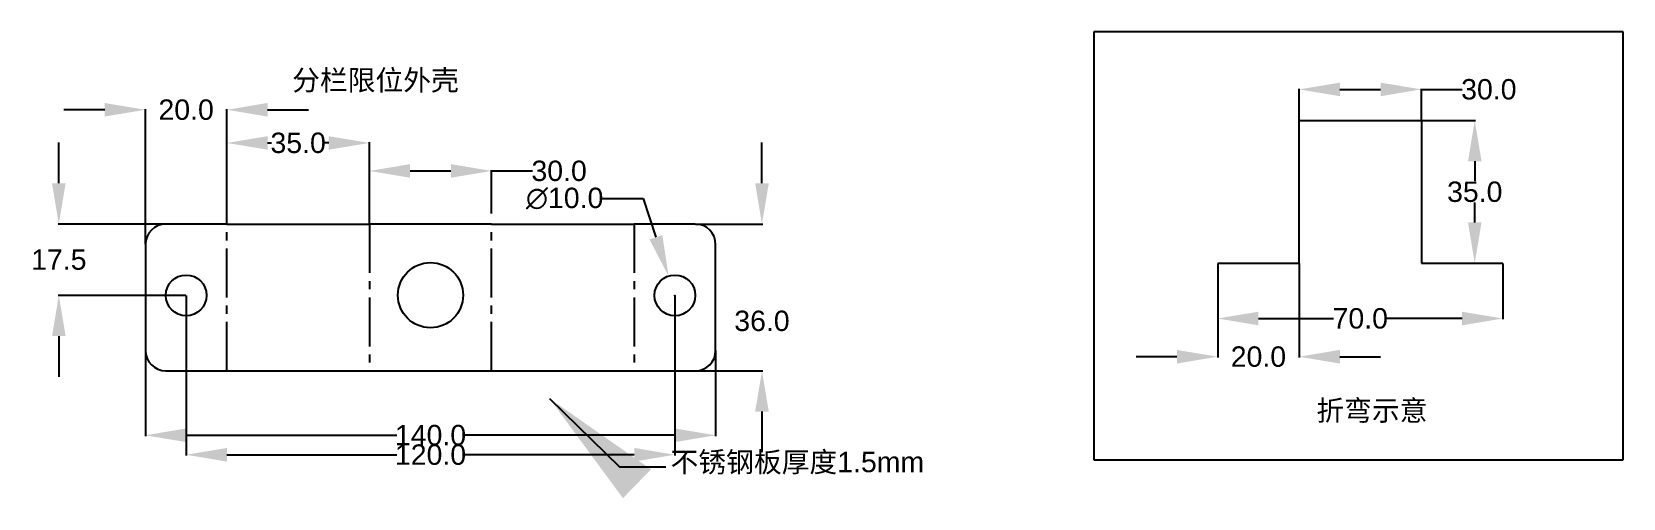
# Model space of a CAD drawing. Header units: millimetres. Extents: x -28 to 363, y -20 to 95.
import ezdxf

# ---------------------------------------------------------------- set-up
doc = ezdxf.new("R2010")
doc.units = ezdxf.units.MM
doc.linetypes.add('点画线', pattern=[18, 12, -2, 2, -2])
doc.styles.get("Standard").update_dxf_attribs({"font": 'arial.ttf'})
doc.dimstyles.get("Standard").update_dxf_attribs({"dimtxt": 30, "dimasz": 30, "dimexe": 0.18, "dimexo": 0.0625, "dimgap": 0.09, "dimtad": 0, "dimtih": 1, "dimtoh": 1, "dimdec": 1, "dimzin": 0, "dimdsep": 46, "dimtxsty": 'Standard', "dimcen": 0.09, "dimclrd": 3, "dimclre": 3, "dimclrt": 3, "dimadec": 0, "dimazin": 0, "dimtfac": 1, "dimtdec": 1, "dimtofl": 0, "dimtmove": 0, "dimatfit": 3, "dimfxl": 1, "dimtolj": 1, "dimtzin": 0, "dimarcsym": 0})

# ---------------------------------------------------------------- blocks, each defined once
blk = doc.blocks.new('*D2')
at = {"color": 3, "lineweight": -2, "transparency": 16777216}
for p, q in [((-10, 75.54), (-20, 75.54)), ((0, 42.56), (0, 75.72)), ((20, 47.56), (20, 75.72)), ((30, 75.54), (40, 75.54))]:
    blk.add_line(p, q, dxfattribs=at)
at = {"color": 3, "transparency": 16777216}
for points in [[(-10, 77.21), (-10, 73.88), (0, 75.54)], [(30, 77.21), (30, 73.88), (20, 75.54)]]:
    blk.add_solid(points, dxfattribs=at)
at = {"layer": 'Defpoints', "color": 0, "transparency": 16777216}
for p in [(20, 75.54), (20, 47.5), (0, 42.5)]:
    blk.add_point(p, dxfattribs=at)
at = {"color": 3, "transparency": 16777216, "insert": (10, 75.54), "char_height": 5, "attachment_point": 5}
blk.add_mtext('\\A1;20.0', dxfattribs=at)
blk = doc.blocks.new('*D3')
at = {"color": 3, "lineweight": -2, "transparency": 16777216}
for p, q in [((20, 50.12), (20, 67.58)), ((30, 67.4), (30.93, 67.4)), ((45, 67.4), (44.07, 67.4)), ((55, 47.56), (55, 67.58))]:
    blk.add_line(p, q, dxfattribs=at)
at = {"color": 3, "transparency": 16777216}
for points in [[(30, 69.07), (30, 65.74), (20, 67.4)], [(45, 69.07), (45, 65.74), (55, 67.4)]]:
    blk.add_solid(points, dxfattribs=at)
at = {"layer": 'Defpoints', "color": 0, "transparency": 16777216}
for p in [(55, 67.4), (20, 50.06), (55, 47.5)]:
    blk.add_point(p, dxfattribs=at)
at = {"color": 3, "transparency": 16777216, "insert": (37.5, 67.4), "char_height": 5, "attachment_point": 5}
blk.add_mtext('\\A1;35.0', dxfattribs=at)
blk = doc.blocks.new('*D4')
at = {"color": 3, "lineweight": -2, "transparency": 16777216}
for p, q in [((55, 50.12), (55, 60.71)), ((65, 60.53), (75, 60.53)), ((85, 50.12), (85, 60.71)), ((85, 60.53), (95, 60.53))]:
    blk.add_line(p, q, dxfattribs=at)
at = {"color": 3, "transparency": 16777216}
for points in [[(65, 62.2), (65, 58.87), (55, 60.53)], [(75, 62.2), (75, 58.87), (85, 60.53)]]:
    blk.add_solid(points, dxfattribs=at)
at = {"layer": 'Defpoints', "color": 0, "transparency": 16777216}
for p in [(85, 60.53), (55, 50.06), (85, 50.06)]:
    blk.add_point(p, dxfattribs=at)
at = {"color": 3, "transparency": 16777216, "insert": (101.57, 60.53), "char_height": 5, "attachment_point": 5}
blk.add_mtext('\\A1;30.0', dxfattribs=at)
blk = doc.blocks.new('*D5')
at = {"color": 3, "lineweight": -2, "transparency": 16777216}
for p, q in [((0, 16.44), (0, -4.5)), ((140, 16.44), (140, -4.5)), ((10, -4.32), (61.72, -4.32)), ((130, -4.32), (78.28, -4.32))]:
    blk.add_line(p, q, dxfattribs=at)
at = {"color": 3, "transparency": 16777216}
for points in [[(10, -2.65), (10, -5.99), (0, -4.32)], [(130, -2.65), (130, -5.99), (140, -4.32)]]:
    blk.add_solid(points, dxfattribs=at)
at = {"layer": 'Defpoints', "color": 0, "transparency": 16777216}
for p in [(0, 16.5), (140, 16.5), (140, -4.32)]:
    blk.add_point(p, dxfattribs=at)
at = {"color": 3, "transparency": 16777216, "insert": (70, -4.32), "char_height": 5, "attachment_point": 5}
blk.add_mtext('\\A1;140.0', dxfattribs=at)
blk = doc.blocks.new('*D6')
at = {"color": 3, "lineweight": -2, "transparency": 16777216}
for p, q in [((263.26, 37.83), (263.26, 14.77)), ((283.26, 37.83), (283.26, 14.77)), ((253.26, 14.95), (243.26, 14.95)), ((293.26, 14.95), (303.26, 14.95))]:
    blk.add_line(p, q, dxfattribs=at)
at = {"color": 3, "transparency": 16777216}
for points in [[(253.26, 16.62), (253.26, 13.28), (263.26, 14.95)], [(293.26, 16.62), (293.26, 13.28), (283.26, 14.95)]]:
    blk.add_solid(points, dxfattribs=at)
at = {"layer": 'Defpoints', "color": 0, "transparency": 16777216}
for p in [(263.26, 37.9), (283.26, 37.9), (283.26, 14.95)]:
    blk.add_point(p, dxfattribs=at)
at = {"color": 3, "transparency": 16777216, "insert": (273.26, 14.95), "char_height": 5, "attachment_point": 5}
blk.add_mtext('\\A1;20.0', dxfattribs=at)
blk = doc.blocks.new('*D7')
at = {"color": 3, "lineweight": -2, "transparency": 16777216}
for p, q in [((313.32, 72.9), (326.55, 72.9)), ((326.37, 62.9), (326.37, 58.04)), ((326.37, 47.9), (326.37, 52.75)), ((313.32, 37.9), (326.55, 37.9))]:
    blk.add_line(p, q, dxfattribs=at)
at = {"color": 3, "transparency": 16777216}
for points in [[(324.71, 62.9), (328.04, 62.9), (326.37, 72.9)], [(324.71, 47.9), (328.04, 47.9), (326.37, 37.9)]]:
    blk.add_solid(points, dxfattribs=at)
at = {"layer": 'Defpoints', "color": 0, "transparency": 16777216}
for p in [(313.26, 72.9), (326.37, 72.9), (313.26, 37.9)]:
    blk.add_point(p, dxfattribs=at)
at = {"color": 3, "transparency": 16777216, "insert": (326.37, 55.4), "char_height": 5, "attachment_point": 5}
blk.add_mtext('\\A1;35.0', dxfattribs=at)
blk = doc.blocks.new('*D8')
at = {"color": 3, "lineweight": -2, "transparency": 16777216}
for p, q in [((283.26, 72.96), (283.26, 80.72)), ((293.26, 80.54), (303.26, 80.54)), ((313.26, 72.96), (313.26, 80.72)), ((313.26, 80.54), (323.26, 80.54))]:
    blk.add_line(p, q, dxfattribs=at)
at = {"color": 3, "transparency": 16777216}
for points in [[(293.26, 82.2), (293.26, 78.87), (283.26, 80.54)], [(303.26, 82.2), (303.26, 78.87), (313.26, 80.54)]]:
    blk.add_solid(points, dxfattribs=at)
at = {"layer": 'Defpoints', "color": 0, "transparency": 16777216}
for p in [(313.26, 80.54), (283.26, 72.9), (313.26, 72.9)]:
    blk.add_point(p, dxfattribs=at)
at = {"color": 3, "transparency": 16777216, "insert": (329.83, 80.54), "char_height": 5, "attachment_point": 5}
blk.add_mtext('\\A1;30.0', dxfattribs=at)
blk = doc.blocks.new('*D9')
at = {"color": 3, "lineweight": -2, "transparency": 16777216}
for p, q in [((-21.26, 57.5), (-21.26, 67.5)), ((4.94, 47.5), (-21.44, 47.5)), ((9.94, 30), (-21.44, 30)), ((-21.26, 20), (-21.26, 10))]:
    blk.add_line(p, q, dxfattribs=at)
at = {"color": 3, "transparency": 16777216}
for points in [[(-22.93, 57.5), (-19.59, 57.5), (-21.26, 47.5)], [(-22.93, 20), (-19.59, 20), (-21.26, 30)]]:
    blk.add_solid(points, dxfattribs=at)
at = {"layer": 'Defpoints', "color": 0, "transparency": 16777216}
for p in [(-21.26, 47.5), (5, 47.5), (10, 30)]:
    blk.add_point(p, dxfattribs=at)
at = {"color": 3, "transparency": 16777216, "insert": (-21.26, 38.75), "char_height": 5, "attachment_point": 5}
blk.add_mtext('\\A1;17.5', dxfattribs=at)
blk = doc.blocks.new('*D10')
at = {"color": 3, "lineweight": -2, "transparency": 16777216}
for p, q in [((10, 29.94), (10, -9.28)), ((130, 29.94), (130, -9.28)), ((20, -9.1), (61.72, -9.1)), ((120, -9.1), (78.28, -9.1))]:
    blk.add_line(p, q, dxfattribs=at)
at = {"color": 3, "transparency": 16777216}
for points in [[(20, -7.43), (20, -10.76), (10, -9.1)], [(120, -7.43), (120, -10.76), (130, -9.1)]]:
    blk.add_solid(points, dxfattribs=at)
at = {"layer": 'Defpoints', "color": 0, "transparency": 16777216}
for p in [(10, 30), (130, 30), (130, -9.1)]:
    blk.add_point(p, dxfattribs=at)
at = {"color": 3, "transparency": 16777216, "insert": (70, -9.1), "char_height": 5, "attachment_point": 5}
blk.add_mtext('\\A1;120.0', dxfattribs=at)
blk = doc.blocks.new('*D11')
at = {"color": 3, "lineweight": -2, "transparency": 16777216}
for p, q in [((112.22, 53.76), (122.22, 53.76)), ((122.22, 53.76), (125.33, 44.26)), ((129.91, 30), (130.09, 30)), ((130, 29.91), (130, 30.09))]:
    blk.add_line(p, q, dxfattribs=at)
at = {"color": 3, "transparency": 16777216}
blk.add_solid([(126.92, 44.77), (123.75, 43.74), (128.44, 34.75)], dxfattribs=at)
at = {"layer": 'Defpoints', "color": 0, "transparency": 16777216}
for p in [(128.44, 34.75), (131.56, 25.25)]:
    blk.add_point(p, dxfattribs=at)
at = {"color": 3, "transparency": 16777216, "insert": (102.93, 53.76), "char_height": 5, "attachment_point": 5}
blk.add_mtext('\\A1;∅10.0', dxfattribs=at)
blk = doc.blocks.new('*D12')
at = {"color": 3, "lineweight": -2, "transparency": 16777216}
for p, q in [((151.37, 57.5), (151.37, 67.5)), ((135.06, 47.5), (151.55, 47.5)), ((135.06, 11.5), (151.55, 11.5)), ((151.37, 1.5), (151.37, -8.5))]:
    blk.add_line(p, q, dxfattribs=at)
at = {"color": 3, "transparency": 16777216}
for points in [[(149.7, 57.5), (153.04, 57.5), (151.37, 47.5)], [(149.7, 1.5), (153.04, 1.5), (151.37, 11.5)]]:
    blk.add_solid(points, dxfattribs=at)
at = {"layer": 'Defpoints', "color": 0, "transparency": 16777216}
for p in [(135, 47.5), (151.37, 47.5), (135, 11.5)]:
    blk.add_point(p, dxfattribs=at)
at = {"color": 3, "transparency": 16777216, "insert": (151.37, 23.72), "char_height": 5, "attachment_point": 5}
blk.add_mtext('\\A1;36.0', dxfattribs=at)
blk = doc.blocks.new('*D13')
at = {"color": 3, "lineweight": -2, "transparency": 16777216}
for p, q in [((263.26, 37.83), (263.26, 24.15)), ((333.26, 37.83), (333.26, 24.15)), ((273.26, 24.33), (291.71, 24.33)), ((323.26, 24.33), (304.82, 24.33))]:
    blk.add_line(p, q, dxfattribs=at)
at = {"color": 3, "transparency": 16777216}
for points in [[(273.26, 25.99), (273.26, 22.66), (263.26, 24.33)], [(323.26, 25.99), (323.26, 22.66), (333.26, 24.33)]]:
    blk.add_solid(points, dxfattribs=at)
at = {"layer": 'Defpoints', "color": 0, "transparency": 16777216}
for p in [(263.26, 37.9), (333.26, 37.9), (333.26, 24.33)]:
    blk.add_point(p, dxfattribs=at)
at = {"color": 3, "transparency": 16777216, "insert": (298.26, 24.33), "char_height": 5, "attachment_point": 5}
blk.add_mtext('\\A1;70.0', dxfattribs=at)

msp = doc.modelspace()

# ---------------------------------------------------------------- linework, layer by layer
at = {"color": 0}
for p, q in [((232.81, 94.66), (232.81, -10.34)), ((362.81, 94.66), (232.81, 94.66)), ((362.81, -10.34), (362.81, 94.66)), ((20, 47.5), (5, 47.5)), ((20, 47.5), (55, 47.5)), ((85, 47.5), (55, 47.5)), ((85, 47.5), (120, 47.5)), ((135, 47.5), (120, 47.5)), ((0, 42.5), (0, 16.5)), ((140, 16.5), (140, 42.5)), ((5, 11.5), (20, 11.5)), ((20, 11.5), (55, 11.5)), ((55, 11.5), (85, 11.5)), ((85, 11.5), (120, 11.5)), ((120, 11.5), (135, 11.5)), ((232.81, -10.34), (362.81, -10.34))]:
    msp.add_line(p, q, dxfattribs=at)
at = {"color": 4}
for p, q in [((283.26, 37.9), (283.26, 72.9)), ((283.26, 72.9), (303.26, 72.9)), ((303.26, 72.9), (313.26, 72.9)), ((313.26, 72.9), (313.26, 37.9)), ((263.26, 37.9), (283.26, 37.9)), ((313.26, 37.9), (333.26, 37.9))]:
    msp.add_line(p, q, dxfattribs=at)
at = {"color": 4, "linetype": '点画线'}
for p, q in [((20, 11.5), (20, 47.5)), ((55, 47.5), (55, 11.5)), ((85, 11.5), (85, 47.5)), ((120, 47.5), (120, 11.5))]:
    msp.add_line(p, q, dxfattribs=at)
at = {"color": 0}
for centre, radius in [((70, 30.05), 8), ((10, 30), 5), ((130, 30), 5)]:
    msp.add_circle(centre, radius, dxfattribs=at)
for centre, start, end in [((5, 42.5), 90, 180), ((135, 42.5), 0, 90), ((5, 16.5), 180, 270), ((135, 16.5), 270, 0)]:
    msp.add_arc(centre, 5, start, end, dxfattribs=at)

# ---------------------------------------------------------------- texts
at = {"color": 2, "insert": (36.02, 85.31), "char_height": 5, "width": 96.5444, "attachment_point": 1}
msp.add_mtext('{\\fSimSun|b0|i0|c134|p2;分栏限位外壳}', dxfattribs=at)
at = {"color": 4, "insert": (287.49, 4.26), "char_height": 5, "width": 72.3581, "attachment_point": 1}
msp.add_mtext('{\\fSimSun|b0|i0|c134|p2;折弯示意}', dxfattribs=at)
at = {"color": 3, "insert": (128.93, -8.38), "char_height": 5, "width": 72.3581, "attachment_point": 1}
msp.add_mtext('{\\fSimSun|b0|i0|c134|p2;不锈钢板厚度}1.5mm', dxfattribs=at)

# ---------------------------------------------------------------- dimensions: what is measured, and where the dimension line sits
at = {"color": 3}
for base, p1, p2, picture, middle in [((313.26, 80.54), (283.26, 72.9), (313.26, 72.9), '*D8', (329.83, 80.54)), ((85, 60.53), (55, 50.06), (85, 50.06), '*D4', (101.57, 60.53))]:
    dim = msp.add_linear_dim(base=base, p1=p1, p2=p2, dimstyle='Standard', override={"dimtxt": 5, "dimasz": 10}, dxfattribs=at)
    dim.commit()
    dim.dimension.update_dxf_attribs({"geometry": picture, "text_midpoint": middle})
for base, p1, p2, picture, middle in [((20, 75.54), (0, 42.5), (20, 47.5), '*D2', (10, 75.54)), ((55, 67.4), (20, 50.06), (55, 47.5), '*D3', (37.5, 67.4)), ((283.26, 14.95), (263.26, 37.9), (283.26, 37.9), '*D6', (273.26, 14.95)), ((140, -4.32), (0, 16.5), (140, 16.5), '*D5', (70, -4.32))]:
    dim = msp.add_linear_dim(base=base, p1=p1, p2=p2, dimstyle='Standard', override={"dimtxt": 5, "dimasz": 10}, dxfattribs=at)
    dim.commit()
    dim.dimension.update_dxf_attribs({"geometry": picture, "text_midpoint": middle, "dimtype": 160})
dim = msp.add_linear_dim(base=(326.37, 72.9), p1=(313.26, 37.9), p2=(313.26, 72.9), angle=90, dimstyle='Standard', override={"dimtxt": 5, "dimasz": 10}, dxfattribs=at)
dim.commit()
dim.dimension.update_dxf_attribs({"geometry": '*D7', "text_midpoint": (326.37, 55.4)})
at = {"color": 0}
dim = msp.add_linear_dim(base=(-21.26, 47.5), p1=(10, 30), p2=(5, 47.5), angle=90, dimstyle='Standard', override={"dimtxt": 5, "dimasz": 10}, dxfattribs=at)
dim.commit()
dim.dimension.update_dxf_attribs({"geometry": '*D9', "text_midpoint": (-21.26, 38.75)})
dim = msp.add_linear_dim(base=(151.37, 47.5), p1=(135, 11.5), p2=(135, 47.5), angle=90, dimstyle='Standard', override={"dimtxt": 5, "dimasz": 10}, dxfattribs=at)
dim.commit()
dim.dimension.update_dxf_attribs({"geometry": '*D12', "text_midpoint": (151.37, 23.72), "dimtype": 160})
dim = msp.add_diameter_dim_2p(p1=(131.56, 25.25), p2=(128.44, 34.75), dimstyle='Standard', override={"dimtxt": 5, "dimasz": 10}, dxfattribs=at)
dim.commit()
dim.dimension.update_dxf_attribs({"geometry": '*D11', "text_midpoint": (102.93, 53.76)})
for base, p1, p2, picture, middle in [((333.26, 24.33), (263.26, 37.9), (333.26, 37.9), '*D13', (298.26, 24.33)), ((130, -9.1), (10, 30), (130, 30), '*D10', (70, -9.1))]:
    dim = msp.add_linear_dim(base=base, p1=p1, p2=p2, dimstyle='Standard', override={"dimtxt": 5, "dimasz": 10}, dxfattribs=at)
    dim.commit()
    dim.dimension.update_dxf_attribs({"geometry": picture, "text_midpoint": middle})

# ---------------------------------------------------------------- leaders
at = {"color": 3, "annotation_type": 0, "has_hookline": 1, "hookline_direction": 0, "text_width": 63.41}
msp.add_leader([(99.2, 4.72), (116.41, -12.06), (127.75, -12.06)], dimstyle='Standard', override={"dimgap": 0.09, "dimtad": 0}, dxfattribs=at)

doc.saveas('drawing.dxf')
